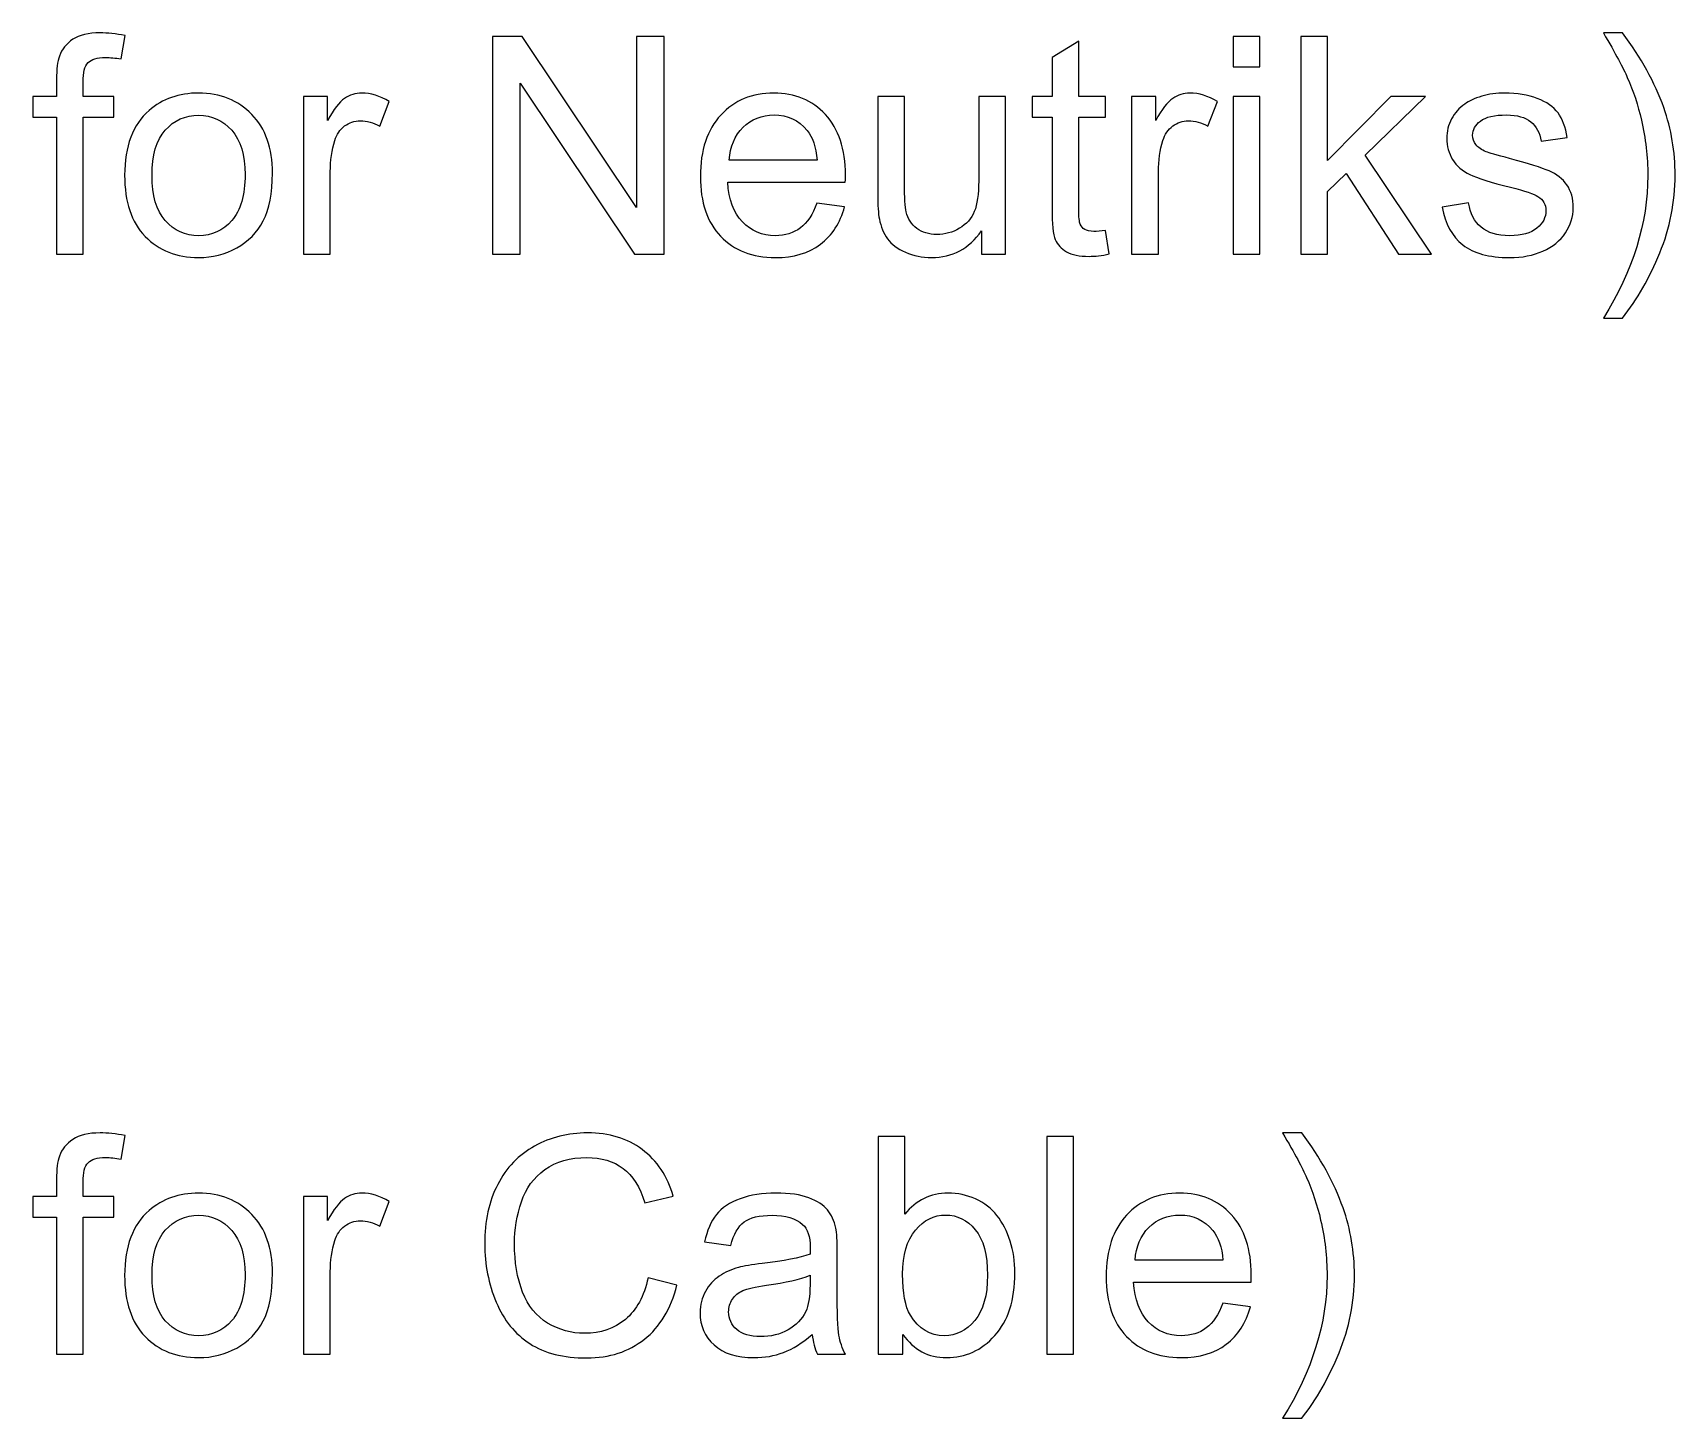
# Model space of a CAD drawing. Header units: centimetres. Extents: x 16 to 194, y -201 to 17.
# Drawn here: x 79.87 to 93.58, y -15.71 to -4.14 of the extents above; entities that cross this region are included whole.
import ezdxf

# ---------------------------------------------------------------- set-up
doc = ezdxf.new("R2010")
doc.units = ezdxf.units.CM
doc.header["$MEASUREMENT"] = 0
doc.layers.add('Layer 1', color=7, linetype='Continuous')

msp = doc.modelspace()

# ---------------------------------------------------------------- linework, layer by layer
at = {"layer": 'Layer 1', "color": 250}
for points, knots in [([(80.06413, -5.9916), (80.06413, -5.9916), (80.06413, -4.84606), (80.06413, -4.84606), (80.06413, -4.84606), (79.86601, -4.84606), (79.86601, -4.84606), (79.86601, -4.84606), (79.86601, -4.67334), (79.86601, -4.67334), (79.86601, -4.67334), (80.06413, -4.67334), (80.06413, -4.67334), (80.06413, -4.67334), (80.06413, -4.53364), (80.06413, -4.53364), (80.06413, -4.44516), (80.07175, -4.37955), (80.08741, -4.33679), (80.109, -4.27922), (80.14626, -4.23223), (80.20044, -4.19624), (80.25421, -4.16026), (80.32998, -4.14248), (80.42735, -4.14248), (80.49043, -4.14248), (80.55985, -4.1501), (80.63605, -4.16492), (80.63605, -4.16492), (80.60261, -4.3605), (80.60261, -4.3605), (80.55604, -4.35245), (80.51244, -4.34822), (80.47095, -4.34822), (80.40322, -4.34822), (80.35538, -4.36261), (80.32702, -4.3914), (80.29908, -4.42019), (80.28511, -4.47395), (80.28511, -4.55269), (80.28511, -4.55269), (80.28511, -4.67334), (80.28511, -4.67334), (80.28511, -4.67334), (80.54165, -4.67334), (80.54165, -4.67334), (80.54165, -4.67334), (80.54165, -4.84606), (80.54165, -4.84606), (80.54165, -4.84606), (80.28765, -4.84606), (80.28765, -4.84606), (80.28765, -4.84606), (80.28765, -5.9916), (80.28765, -5.9916), (80.28765, -5.9916), (80.06413, -5.9916), (80.06413, -5.9916)], [0, 0, 0, 0, 0.05263158, 0.05263158, 0.05263158, 0.10526316, 0.10526316, 0.10526316, 0.15789474, 0.15789474, 0.15789474, 0.21052632, 0.21052632, 0.21052632, 0.26315789, 0.26315789, 0.26315789, 0.31578947, 0.31578947, 0.31578947, 0.36842105, 0.36842105, 0.36842105, 0.42105263, 0.42105263, 0.42105263, 0.47368421, 0.47368421, 0.47368421, 0.52631579, 0.52631579, 0.52631579, 0.57894737, 0.57894737, 0.57894737, 0.63157895, 0.63157895, 0.63157895, 0.68421053, 0.68421053, 0.68421053, 0.73684211, 0.73684211, 0.73684211, 0.78947368, 0.78947368, 0.78947368, 0.84210526, 0.84210526, 0.84210526, 0.89473684, 0.89473684, 0.89473684, 0.94736842, 0.94736842, 0.94736842, 1, 1, 1, 1]), ([(83.70607, -5.9916), (83.70607, -5.9916), (83.70607, -4.17296), (83.70607, -4.17296), (83.70607, -4.17296), (83.9533, -4.17296), (83.9533, -4.17296), (83.9533, -4.17296), (84.90749, -5.60044), (84.90749, -5.60044), (84.90749, -5.60044), (84.90749, -4.17296), (84.90749, -4.17296), (84.90749, -4.17296), (85.13863, -4.17296), (85.13863, -4.17296), (85.13863, -4.17296), (85.13863, -5.9916), (85.13863, -5.9916), (85.13863, -5.9916), (84.8914, -5.9916), (84.8914, -5.9916), (84.8914, -5.9916), (83.93721, -4.56412), (83.93721, -4.56412), (83.93721, -4.56412), (83.93721, -5.9916), (83.93721, -5.9916), (83.93721, -5.9916), (83.70607, -5.9916), (83.70607, -5.9916)], [0, 0, 0, 0, 0.1, 0.1, 0.1, 0.2, 0.2, 0.2, 0.3, 0.3, 0.3, 0.4, 0.4, 0.4, 0.5, 0.5, 0.5, 0.6, 0.6, 0.6, 0.7, 0.7, 0.7, 0.8, 0.8, 0.8, 0.9, 0.9, 0.9, 1, 1, 1, 1]), ([(88.82543, -5.79221), (88.82543, -5.79221), (88.85591, -5.98948), (88.85591, -5.98948), (88.79326, -6.00261), (88.73695, -6.00938), (88.68785, -6.00938), (88.60699, -6.00938), (88.54434, -5.99668), (88.49946, -5.97086), (88.45501, -5.94503), (88.42369, -5.91159), (88.40548, -5.86968), (88.38728, -5.82777), (88.37839, -5.73972), (88.37839, -5.60552), (88.37839, -5.60552), (88.37839, -4.84606), (88.37839, -4.84606), (88.37839, -4.84606), (88.21329, -4.84606), (88.21329, -4.84606), (88.21329, -4.84606), (88.21329, -4.67334), (88.21329, -4.67334), (88.21329, -4.67334), (88.37839, -4.67334), (88.37839, -4.67334), (88.37839, -4.67334), (88.37839, -4.34737), (88.37839, -4.34737), (88.37839, -4.34737), (88.60191, -4.21318), (88.60191, -4.21318), (88.60191, -4.21318), (88.60191, -4.67334), (88.60191, -4.67334), (88.60191, -4.67334), (88.82543, -4.67334), (88.82543, -4.67334), (88.82543, -4.67334), (88.82543, -4.84606), (88.82543, -4.84606), (88.82543, -4.84606), (88.60191, -4.84606), (88.60191, -4.84606), (88.60191, -4.84606), (88.60191, -5.61822), (88.60191, -5.61822), (88.60191, -5.68214), (88.60572, -5.72321), (88.61376, -5.74141), (88.62138, -5.75961), (88.63408, -5.77401), (88.65186, -5.78501), (88.66964, -5.7956), (88.69504, -5.8011), (88.72806, -5.8011), (88.75262, -5.8011), (88.78521, -5.79814), (88.82543, -5.79221)], [0, 0, 0, 0, 0.05, 0.05, 0.05, 0.1, 0.1, 0.1, 0.15, 0.15, 0.15, 0.2, 0.2, 0.2, 0.25, 0.25, 0.25, 0.3, 0.3, 0.3, 0.35, 0.35, 0.35, 0.4, 0.4, 0.4, 0.45, 0.45, 0.45, 0.5, 0.5, 0.5, 0.55, 0.55, 0.55, 0.6, 0.6, 0.6, 0.65, 0.65, 0.65, 0.7, 0.7, 0.7, 0.75, 0.75, 0.75, 0.8, 0.8, 0.8, 0.85, 0.85, 0.85, 0.9, 0.9, 0.9, 0.95, 0.95, 0.95, 1, 1, 1, 1]), ([(89.89181, -4.42696), (89.89181, -4.42696), (89.89181, -4.17296), (89.89181, -4.17296), (89.89181, -4.17296), (90.11533, -4.17296), (90.11533, -4.17296), (90.11533, -4.17296), (90.11533, -4.42696), (90.11533, -4.42696), (90.11533, -4.42696), (89.89181, -4.42696), (89.89181, -4.42696)], [0, 0, 0, 0, 0.25, 0.25, 0.25, 0.5, 0.5, 0.5, 0.75, 0.75, 0.75, 1, 1, 1, 1]), ([(90.45696, -5.9916), (90.45696, -5.9916), (90.45696, -4.17296), (90.45696, -4.17296), (90.45696, -4.17296), (90.68048, -4.17296), (90.68048, -4.17296), (90.68048, -4.17296), (90.68048, -5.20886), (90.68048, -5.20886), (90.68048, -5.20886), (91.2088, -4.67334), (91.2088, -4.67334), (91.2088, -4.67334), (91.49751, -4.67334), (91.49751, -4.67334), (91.49751, -4.67334), (90.99459, -5.16314), (90.99459, -5.16314), (90.99459, -5.16314), (91.54831, -5.9916), (91.54831, -5.9916), (91.54831, -5.9916), (91.27314, -5.9916), (91.27314, -5.9916), (91.27314, -5.9916), (90.83542, -5.31808), (90.83542, -5.31808), (90.83542, -5.31808), (90.68048, -5.46878), (90.68048, -5.46878), (90.68048, -5.46878), (90.68048, -5.9916), (90.68048, -5.9916), (90.68048, -5.9916), (90.45696, -5.9916), (90.45696, -5.9916)], [0, 0, 0, 0, 0.08333333, 0.08333333, 0.08333333, 0.16666667, 0.16666667, 0.16666667, 0.25, 0.25, 0.25, 0.33333333, 0.33333333, 0.33333333, 0.41666667, 0.41666667, 0.41666667, 0.5, 0.5, 0.5, 0.58333333, 0.58333333, 0.58333333, 0.66666667, 0.66666667, 0.66666667, 0.75, 0.75, 0.75, 0.83333333, 0.83333333, 0.83333333, 0.91666667, 0.91666667, 0.91666667, 1, 1, 1, 1]), ([(93.14343, -6.525), (93.14343, -6.525), (92.98341, -6.525), (92.98341, -6.525), (93.23064, -6.12834), (93.35425, -5.73125), (93.35425, -5.33374), (93.35425, -5.17838), (93.33647, -5.02428), (93.30091, -4.87146), (93.27297, -4.74742), (93.2336, -4.62847), (93.18322, -4.51417), (93.15105, -4.44008), (93.08416, -4.31605), (92.98341, -4.14248), (92.98341, -4.14248), (93.14343, -4.14248), (93.14343, -4.14248), (93.29837, -4.34991), (93.41309, -4.55819), (93.4876, -4.76732), (93.5511, -4.94724), (93.58285, -5.13562), (93.58285, -5.33247), (93.58285, -5.55557), (93.54009, -5.77147), (93.45458, -5.97975), (93.36949, -6.18803), (93.26577, -6.36964), (93.14343, -6.525)], [0, 0, 0, 0, 0.1, 0.1, 0.1, 0.2, 0.2, 0.2, 0.3, 0.3, 0.3, 0.4, 0.4, 0.4, 0.5, 0.5, 0.5, 0.6, 0.6, 0.6, 0.7, 0.7, 0.7, 0.8, 0.8, 0.8, 0.9, 0.9, 0.9, 1, 1, 1, 1]), ([(80.63267, -5.33247), (80.63267, -5.08905), (80.7004, -4.90871), (80.83629, -4.79145), (80.94932, -4.69408), (81.08775, -4.6454), (81.25074, -4.6454), (81.4315, -4.6454), (81.57967, -4.70467), (81.69481, -4.8232), (81.80954, -4.94131), (81.86711, -5.10514), (81.86711, -5.31384), (81.86711, -5.48318), (81.84171, -5.6161), (81.79091, -5.71305), (81.74011, -5.80999), (81.66603, -5.88534), (81.56866, -5.93911), (81.47172, -5.99287), (81.36546, -6.01954), (81.25074, -6.01954), (81.06616, -6.01954), (80.91715, -5.9607), (80.80327, -5.84259), (80.6894, -5.72448), (80.63267, -5.5543), (80.63267, -5.33247)], [0, 0, 0, 0, 0.11111111, 0.11111111, 0.11111111, 0.22222222, 0.22222222, 0.22222222, 0.33333333, 0.33333333, 0.33333333, 0.44444444, 0.44444444, 0.44444444, 0.55555556, 0.55555556, 0.55555556, 0.66666667, 0.66666667, 0.66666667, 0.77777778, 0.77777778, 0.77777778, 0.88888889, 0.88888889, 0.88888889, 1, 1, 1, 1]), ([(82.12661, -5.9916), (82.12661, -5.9916), (82.12661, -4.67334), (82.12661, -4.67334), (82.12661, -4.67334), (82.32727, -4.67334), (82.32727, -4.67334), (82.32727, -4.67334), (82.32727, -4.87527), (82.32727, -4.87527), (82.37849, -4.78171), (82.42591, -4.71991), (82.46951, -4.69027), (82.51311, -4.66022), (82.56095, -4.6454), (82.61302, -4.6454), (82.68837, -4.6454), (82.765, -4.66911), (82.84289, -4.7161), (82.84289, -4.7161), (82.7633, -4.92226), (82.7633, -4.92226), (82.70912, -4.89178), (82.65493, -4.87654), (82.60074, -4.87654), (82.55206, -4.87654), (82.50846, -4.89136), (82.46993, -4.92057), (82.43141, -4.94978), (82.40389, -4.99042), (82.38738, -5.04249), (82.36241, -5.12165), (82.35013, -5.20843), (82.35013, -5.30284), (82.35013, -5.30284), (82.35013, -5.9916), (82.35013, -5.9916), (82.35013, -5.9916), (82.12661, -5.9916), (82.12661, -5.9916)], [0, 0, 0, 0, 0.07692308, 0.07692308, 0.07692308, 0.15384615, 0.15384615, 0.15384615, 0.23076923, 0.23076923, 0.23076923, 0.30769231, 0.30769231, 0.30769231, 0.38461538, 0.38461538, 0.38461538, 0.46153846, 0.46153846, 0.46153846, 0.53846154, 0.53846154, 0.53846154, 0.61538462, 0.61538462, 0.61538462, 0.69230769, 0.69230769, 0.69230769, 0.76923077, 0.76923077, 0.76923077, 0.84615385, 0.84615385, 0.84615385, 0.92307692, 0.92307692, 0.92307692, 1, 1, 1, 1]), ([(86.41413, -5.56488), (86.41413, -5.56488), (86.64527, -5.59536), (86.64527, -5.59536), (86.60929, -5.72956), (86.54198, -5.83412), (86.44376, -5.9082), (86.34555, -5.98229), (86.22024, -6.01954), (86.06742, -6.01954), (85.87523, -6.01954), (85.72283, -5.96027), (85.61022, -5.84174), (85.49761, -5.72363), (85.44131, -5.55726), (85.44131, -5.34348), (85.44131, -5.1225), (85.49804, -4.95062), (85.61191, -4.8287), (85.72579, -4.70636), (85.87353, -4.6454), (86.05514, -4.6454), (86.23083, -4.6454), (86.37434, -4.70509), (86.48567, -4.82489), (86.59701, -4.9447), (86.65289, -5.11318), (86.65289, -5.33035), (86.65289, -5.34348), (86.65247, -5.36337), (86.65162, -5.38962), (86.65162, -5.38962), (85.66991, -5.38962), (85.66991, -5.38962), (85.67838, -5.53398), (85.71902, -5.64489), (85.79268, -5.72151), (85.86591, -5.79814), (85.95778, -5.83666), (86.06742, -5.83666), (86.14912, -5.83666), (86.21897, -5.81507), (86.27655, -5.77189), (86.33454, -5.72871), (86.38026, -5.65971), (86.41413, -5.56488)], [0, 0, 0, 0, 0.06666667, 0.06666667, 0.06666667, 0.13333333, 0.13333333, 0.13333333, 0.2, 0.2, 0.2, 0.26666667, 0.26666667, 0.26666667, 0.33333333, 0.33333333, 0.33333333, 0.4, 0.4, 0.4, 0.46666667, 0.46666667, 0.46666667, 0.53333333, 0.53333333, 0.53333333, 0.6, 0.6, 0.6, 0.66666667, 0.66666667, 0.66666667, 0.73333333, 0.73333333, 0.73333333, 0.8, 0.8, 0.8, 0.86666667, 0.86666667, 0.86666667, 0.93333333, 0.93333333, 0.93333333, 1, 1, 1, 1]), ([(89.04345, -5.9916), (89.04345, -5.9916), (89.04345, -4.67334), (89.04345, -4.67334), (89.04345, -4.67334), (89.24411, -4.67334), (89.24411, -4.67334), (89.24411, -4.67334), (89.24411, -4.87527), (89.24411, -4.87527), (89.29533, -4.78171), (89.34275, -4.71991), (89.38635, -4.69027), (89.42995, -4.66022), (89.47779, -4.6454), (89.52986, -4.6454), (89.60521, -4.6454), (89.68184, -4.66911), (89.75973, -4.7161), (89.75973, -4.7161), (89.68014, -4.92226), (89.68014, -4.92226), (89.62596, -4.89178), (89.57177, -4.87654), (89.51758, -4.87654), (89.4689, -4.87654), (89.4253, -4.89136), (89.38677, -4.92057), (89.34825, -4.94978), (89.32073, -4.99042), (89.30422, -5.04249), (89.27925, -5.12165), (89.26697, -5.20843), (89.26697, -5.30284), (89.26697, -5.30284), (89.26697, -5.9916), (89.26697, -5.9916), (89.26697, -5.9916), (89.04345, -5.9916), (89.04345, -5.9916)], [0, 0, 0, 0, 0.07692308, 0.07692308, 0.07692308, 0.15384615, 0.15384615, 0.15384615, 0.23076923, 0.23076923, 0.23076923, 0.30769231, 0.30769231, 0.30769231, 0.38461538, 0.38461538, 0.38461538, 0.46153846, 0.46153846, 0.46153846, 0.53846154, 0.53846154, 0.53846154, 0.61538462, 0.61538462, 0.61538462, 0.69230769, 0.69230769, 0.69230769, 0.76923077, 0.76923077, 0.76923077, 0.84615385, 0.84615385, 0.84615385, 0.92307692, 0.92307692, 0.92307692, 1, 1, 1, 1]), ([(91.63721, -5.5979), (91.63721, -5.5979), (91.85819, -5.56234), (91.85819, -5.56234), (91.87047, -5.65082), (91.90518, -5.71855), (91.96191, -5.76596), (92.01863, -5.81295), (92.09822, -5.83666), (92.19982, -5.83666), (92.30269, -5.83666), (92.37889, -5.81592), (92.42884, -5.77401), (92.47837, -5.73252), (92.50335, -5.68341), (92.50335, -5.62711), (92.50335, -5.57673), (92.48091, -5.53694), (92.43646, -5.50815), (92.40514, -5.48826), (92.32894, -5.46328), (92.20786, -5.43238), (92.04446, -5.39131), (91.93143, -5.35575), (91.86793, -5.3257), (91.80485, -5.29522), (91.75701, -5.25373), (91.72442, -5.20039), (91.69182, -5.14747), (91.67531, -5.08863), (91.67531, -5.02428), (91.67531, -4.96544), (91.68886, -4.91125), (91.71553, -4.8613), (91.74262, -4.81135), (91.77903, -4.76986), (91.82517, -4.73684), (91.85988, -4.71144), (91.9073, -4.68985), (91.96699, -4.67207), (92.0271, -4.65429), (92.09102, -4.6454), (92.1596, -4.6454), (92.2629, -4.6454), (92.35349, -4.66022), (92.43138, -4.69027), (92.5097, -4.71991), (92.56727, -4.76055), (92.60453, -4.81135), (92.64136, -4.86257), (92.66718, -4.93073), (92.68115, -5.01624), (92.68115, -5.01624), (92.46271, -5.04672), (92.46271, -5.04672), (92.45297, -4.97814), (92.42419, -4.92438), (92.37677, -4.88585), (92.32936, -4.84733), (92.26247, -4.82828), (92.17569, -4.82828), (92.07367, -4.82828), (92.00043, -4.84521), (91.95683, -4.87908), (91.91322, -4.91295), (91.89121, -4.95274), (91.89121, -4.99804), (91.89121, -5.02682), (91.9001, -5.05307), (91.9183, -5.07635), (91.93651, -5.10006), (91.96487, -5.11996), (92.00382, -5.13562), (92.02625, -5.14409), (92.09145, -5.16314), (92.20067, -5.19277), (92.35815, -5.23468), (92.46821, -5.26939), (92.53087, -5.29606), (92.59352, -5.32273), (92.64263, -5.3621), (92.67819, -5.4129), (92.71417, -5.46413), (92.73195, -5.52763), (92.73195, -5.60383), (92.73195, -5.67791), (92.71036, -5.74776), (92.66676, -5.81338), (92.62315, -5.87899), (92.5605, -5.92979), (92.4788, -5.96578), (92.39667, -6.00176), (92.30396, -6.01954), (92.20067, -6.01954), (92.02964, -6.01954), (91.89883, -5.98398), (91.80908, -5.91328), (91.71934, -5.84216), (91.66219, -5.73718), (91.63721, -5.5979)], [0, 0, 0, 0, 0.03030303, 0.03030303, 0.03030303, 0.06060606, 0.06060606, 0.06060606, 0.09090909, 0.09090909, 0.09090909, 0.12121212, 0.12121212, 0.12121212, 0.15151515, 0.15151515, 0.15151515, 0.18181818, 0.18181818, 0.18181818, 0.21212121, 0.21212121, 0.21212121, 0.24242424, 0.24242424, 0.24242424, 0.27272727, 0.27272727, 0.27272727, 0.3030303, 0.3030303, 0.3030303, 0.33333333, 0.33333333, 0.33333333, 0.36363636, 0.36363636, 0.36363636, 0.39393939, 0.39393939, 0.39393939, 0.42424242, 0.42424242, 0.42424242, 0.45454545, 0.45454545, 0.45454545, 0.48484848, 0.48484848, 0.48484848, 0.51515152, 0.51515152, 0.51515152, 0.54545455, 0.54545455, 0.54545455, 0.57575758, 0.57575758, 0.57575758, 0.60606061, 0.60606061, 0.60606061, 0.63636364, 0.63636364, 0.63636364, 0.66666667, 0.66666667, 0.66666667, 0.6969697, 0.6969697, 0.6969697, 0.72727273, 0.72727273, 0.72727273, 0.75757576, 0.75757576, 0.75757576, 0.78787879, 0.78787879, 0.78787879, 0.81818182, 0.81818182, 0.81818182, 0.84848485, 0.84848485, 0.84848485, 0.87878788, 0.87878788, 0.87878788, 0.90909091, 0.90909091, 0.90909091, 0.93939394, 0.93939394, 0.93939394, 0.96969697, 0.96969697, 0.96969697, 1, 1, 1, 1]), ([(87.78869, -5.9916), (87.78869, -5.9916), (87.78869, -5.7956), (87.78869, -5.7956), (87.68624, -5.94503), (87.54739, -6.01954), (87.37171, -6.01954), (87.29424, -6.01954), (87.22185, -6.00472), (87.15454, -5.97509), (87.08723, -5.94503), (87.03727, -5.90778), (87.00468, -5.86291), (86.97208, -5.81761), (86.94922, -5.76258), (86.9361, -5.69738), (86.92721, -5.65336), (86.92255, -5.58393), (86.92255, -5.4891), (86.92255, -5.4891), (86.92255, -4.67334), (86.92255, -4.67334), (86.92255, -4.67334), (87.14607, -4.67334), (87.14607, -4.67334), (87.14607, -4.67334), (87.14607, -5.40274), (87.14607, -5.40274), (87.14607, -5.51916), (87.15073, -5.5979), (87.15962, -5.63812), (87.17359, -5.69696), (87.20322, -5.74268), (87.24894, -5.77612), (87.29424, -5.80957), (87.35012, -5.8265), (87.417, -5.8265), (87.48389, -5.8265), (87.54654, -5.80957), (87.60496, -5.77528), (87.66338, -5.74099), (87.70487, -5.694), (87.72942, -5.63515), (87.75355, -5.57631), (87.76583, -5.49037), (87.76583, -5.37819), (87.76583, -5.37819), (87.76583, -4.67334), (87.76583, -4.67334), (87.76583, -4.67334), (87.98935, -4.67334), (87.98935, -4.67334), (87.98935, -4.67334), (87.98935, -5.9916), (87.98935, -5.9916), (87.98935, -5.9916), (87.78869, -5.9916), (87.78869, -5.9916)], [0, 0, 0, 0, 0.05263158, 0.05263158, 0.05263158, 0.10526316, 0.10526316, 0.10526316, 0.15789474, 0.15789474, 0.15789474, 0.21052632, 0.21052632, 0.21052632, 0.26315789, 0.26315789, 0.26315789, 0.31578947, 0.31578947, 0.31578947, 0.36842105, 0.36842105, 0.36842105, 0.42105263, 0.42105263, 0.42105263, 0.47368421, 0.47368421, 0.47368421, 0.52631579, 0.52631579, 0.52631579, 0.57894737, 0.57894737, 0.57894737, 0.63157895, 0.63157895, 0.63157895, 0.68421053, 0.68421053, 0.68421053, 0.73684211, 0.73684211, 0.73684211, 0.78947368, 0.78947368, 0.78947368, 0.84210526, 0.84210526, 0.84210526, 0.89473684, 0.89473684, 0.89473684, 0.94736842, 0.94736842, 0.94736842, 1, 1, 1, 1]), ([(89.89181, -5.9916), (89.89181, -5.9916), (89.89181, -4.67334), (89.89181, -4.67334), (89.89181, -4.67334), (90.11533, -4.67334), (90.11533, -4.67334), (90.11533, -4.67334), (90.11533, -5.9916), (90.11533, -5.9916), (90.11533, -5.9916), (89.89181, -5.9916), (89.89181, -5.9916)], [0, 0, 0, 0, 0.25, 0.25, 0.25, 0.5, 0.5, 0.5, 0.75, 0.75, 0.75, 1, 1, 1, 1]), ([(80.86127, -5.33289), (80.86127, -5.50138), (80.8981, -5.62753), (80.97176, -5.71093), (81.04584, -5.79475), (81.13855, -5.83666), (81.25074, -5.83666), (81.36165, -5.83666), (81.45394, -5.79475), (81.52802, -5.71051), (81.60168, -5.62626), (81.63851, -5.49799), (81.63851, -5.3257), (81.63851, -5.16314), (81.60126, -5.03995), (81.52717, -4.95655), (81.45309, -4.87273), (81.3608, -4.83082), (81.25074, -4.83082), (81.13855, -4.83082), (81.04584, -4.87231), (80.97176, -4.9557), (80.8981, -5.0391), (80.86127, -5.16483), (80.86127, -5.33289)], [0, 0, 0, 0, 0.125, 0.125, 0.125, 0.25, 0.25, 0.25, 0.375, 0.375, 0.375, 0.5, 0.5, 0.5, 0.625, 0.625, 0.625, 0.75, 0.75, 0.75, 0.875, 0.875, 0.875, 1, 1, 1, 1]), ([(85.68261, -5.20674), (85.68261, -5.20674), (86.41667, -5.20674), (86.41667, -5.20674), (86.40693, -5.09583), (86.37857, -5.01285), (86.33243, -4.9574), (86.26173, -4.87146), (86.16944, -4.82828), (86.05641, -4.82828), (85.95397, -4.82828), (85.86803, -4.86257), (85.79818, -4.93115), (85.72875, -4.99973), (85.69023, -5.09159), (85.68261, -5.20674)], [0, 0, 0, 0, 0.2, 0.2, 0.2, 0.4, 0.4, 0.4, 0.6, 0.6, 0.6, 0.8, 0.8, 0.8, 1, 1, 1, 1]), ([(80.06413, -15.1801), (80.06413, -15.1801), (80.06413, -14.03456), (80.06413, -14.03456), (80.06413, -14.03456), (79.86601, -14.03456), (79.86601, -14.03456), (79.86601, -14.03456), (79.86601, -13.86184), (79.86601, -13.86184), (79.86601, -13.86184), (80.06413, -13.86184), (80.06413, -13.86184), (80.06413, -13.86184), (80.06413, -13.72214), (80.06413, -13.72214), (80.06413, -13.63366), (80.07175, -13.56805), (80.08741, -13.52529), (80.109, -13.46772), (80.14626, -13.42073), (80.20044, -13.38474), (80.25421, -13.34876), (80.32998, -13.33098), (80.42735, -13.33098), (80.49043, -13.33098), (80.55985, -13.3386), (80.63605, -13.35342), (80.63605, -13.35342), (80.60261, -13.549), (80.60261, -13.549), (80.55604, -13.54095), (80.51244, -13.53672), (80.47095, -13.53672), (80.40322, -13.53672), (80.35538, -13.55111), (80.32702, -13.5799), (80.29908, -13.60869), (80.28511, -13.66245), (80.28511, -13.74119), (80.28511, -13.74119), (80.28511, -13.86184), (80.28511, -13.86184), (80.28511, -13.86184), (80.54165, -13.86184), (80.54165, -13.86184), (80.54165, -13.86184), (80.54165, -14.03456), (80.54165, -14.03456), (80.54165, -14.03456), (80.28765, -14.03456), (80.28765, -14.03456), (80.28765, -14.03456), (80.28765, -15.1801), (80.28765, -15.1801), (80.28765, -15.1801), (80.06413, -15.1801), (80.06413, -15.1801)], [0, 0, 0, 0, 0.05263158, 0.05263158, 0.05263158, 0.10526316, 0.10526316, 0.10526316, 0.15789474, 0.15789474, 0.15789474, 0.21052632, 0.21052632, 0.21052632, 0.26315789, 0.26315789, 0.26315789, 0.31578947, 0.31578947, 0.31578947, 0.36842105, 0.36842105, 0.36842105, 0.42105263, 0.42105263, 0.42105263, 0.47368421, 0.47368421, 0.47368421, 0.52631579, 0.52631579, 0.52631579, 0.57894737, 0.57894737, 0.57894737, 0.63157895, 0.63157895, 0.63157895, 0.68421053, 0.68421053, 0.68421053, 0.73684211, 0.73684211, 0.73684211, 0.78947368, 0.78947368, 0.78947368, 0.84210526, 0.84210526, 0.84210526, 0.89473684, 0.89473684, 0.89473684, 0.94736842, 0.94736842, 0.94736842, 1, 1, 1, 1]), ([(85.00401, -14.54214), (85.00401, -14.54214), (85.24531, -14.6031), (85.24531, -14.6031), (85.19493, -14.80079), (85.10434, -14.95108), (84.97353, -15.05479), (84.84272, -15.15851), (84.6827, -15.21058), (84.49347, -15.21058), (84.29789, -15.21058), (84.13872, -15.17079), (84.01595, -15.09078), (83.89318, -15.01119), (83.80005, -14.89562), (83.73613, -14.74449), (83.6722, -14.59294), (83.64003, -14.4308), (83.64003, -14.25723), (83.64003, -14.068), (83.67601, -13.9029), (83.7484, -13.76193), (83.82079, -13.62096), (83.92366, -13.51386), (84.05701, -13.44062), (84.19036, -13.36739), (84.33726, -13.33098), (84.49728, -13.33098), (84.67931, -13.33098), (84.83214, -13.37712), (84.95575, -13.46983), (85.07979, -13.56254), (85.16615, -13.69251), (85.21483, -13.86015), (85.21483, -13.86015), (84.97861, -13.91603), (84.97861, -13.91603), (84.9367, -13.78395), (84.87532, -13.68743), (84.79531, -13.62731), (84.7153, -13.56678), (84.61454, -13.53672), (84.49305, -13.53672), (84.35377, -13.53672), (84.23693, -13.57016), (84.14337, -13.63705), (84.04982, -13.70394), (83.98378, -13.79411), (83.9461, -13.90671), (83.908, -14.01974), (83.88895, -14.13616), (83.88895, -14.25596), (83.88895, -14.41048), (83.91139, -14.54552), (83.95626, -14.66067), (84.00113, -14.77624), (84.07098, -14.86218), (84.16581, -14.91933), (84.26064, -14.97648), (84.36308, -15.00484), (84.47357, -15.00484), (84.60819, -15.00484), (84.72165, -14.96589), (84.81478, -14.88842), (84.90791, -14.81053), (84.97099, -14.69538), (85.00401, -14.54214)], [0, 0, 0, 0, 0.04545455, 0.04545455, 0.04545455, 0.09090909, 0.09090909, 0.09090909, 0.13636364, 0.13636364, 0.13636364, 0.18181818, 0.18181818, 0.18181818, 0.22727273, 0.22727273, 0.22727273, 0.27272727, 0.27272727, 0.27272727, 0.31818182, 0.31818182, 0.31818182, 0.36363636, 0.36363636, 0.36363636, 0.40909091, 0.40909091, 0.40909091, 0.45454545, 0.45454545, 0.45454545, 0.5, 0.5, 0.5, 0.54545455, 0.54545455, 0.54545455, 0.59090909, 0.59090909, 0.59090909, 0.63636364, 0.63636364, 0.63636364, 0.68181818, 0.68181818, 0.68181818, 0.72727273, 0.72727273, 0.72727273, 0.77272727, 0.77272727, 0.77272727, 0.81818182, 0.81818182, 0.81818182, 0.86363636, 0.86363636, 0.86363636, 0.90909091, 0.90909091, 0.90909091, 0.95454545, 0.95454545, 0.95454545, 1, 1, 1, 1]), ([(87.13337, -15.1801), (87.13337, -15.1801), (86.92509, -15.1801), (86.92509, -15.1801), (86.92509, -15.1801), (86.92509, -13.36146), (86.92509, -13.36146), (86.92509, -13.36146), (87.14861, -13.36146), (87.14861, -13.36146), (87.14861, -13.36146), (87.14861, -14.01043), (87.14861, -14.01043), (87.24301, -13.89274), (87.36324, -13.8339), (87.50971, -13.8339), (87.59057, -13.8339), (87.66762, -13.84999), (87.74001, -13.88258), (87.8124, -13.91518), (87.87166, -13.96132), (87.91865, -14.02017), (87.96522, -14.07943), (88.00205, -14.15055), (88.0283, -14.23395), (88.05497, -14.31692), (88.06809, -14.40625), (88.06809, -14.50107), (88.06809, -14.72629), (88.01221, -14.9007), (87.90087, -15.02347), (87.78911, -15.14666), (87.65534, -15.20804), (87.49913, -15.20804), (87.34377, -15.20804), (87.22185, -15.14327), (87.13337, -15.01415), (87.13337, -15.01415), (87.13337, -15.1801), (87.13337, -15.1801)], [0, 0, 0, 0, 0.07692308, 0.07692308, 0.07692308, 0.15384615, 0.15384615, 0.15384615, 0.23076923, 0.23076923, 0.23076923, 0.30769231, 0.30769231, 0.30769231, 0.38461538, 0.38461538, 0.38461538, 0.46153846, 0.46153846, 0.46153846, 0.53846154, 0.53846154, 0.53846154, 0.61538462, 0.61538462, 0.61538462, 0.69230769, 0.69230769, 0.69230769, 0.76923077, 0.76923077, 0.76923077, 0.84615385, 0.84615385, 0.84615385, 0.92307692, 0.92307692, 0.92307692, 1, 1, 1, 1]), ([(88.33521, -15.1801), (88.33521, -15.1801), (88.33521, -13.36146), (88.33521, -13.36146), (88.33521, -13.36146), (88.55873, -13.36146), (88.55873, -13.36146), (88.55873, -13.36146), (88.55873, -15.1801), (88.55873, -15.1801), (88.55873, -15.1801), (88.33521, -15.1801), (88.33521, -15.1801)], [0, 0, 0, 0, 0.25, 0.25, 0.25, 0.5, 0.5, 0.5, 0.75, 0.75, 0.75, 1, 1, 1, 1]), ([(90.46457, -15.7135), (90.46457, -15.7135), (90.30455, -15.7135), (90.30455, -15.7135), (90.55178, -15.31684), (90.67539, -14.91975), (90.67539, -14.52224), (90.67539, -14.36688), (90.65761, -14.21278), (90.62205, -14.05996), (90.59411, -13.93592), (90.55474, -13.81697), (90.50436, -13.70267), (90.47219, -13.62858), (90.4053, -13.50455), (90.30455, -13.33098), (90.30455, -13.33098), (90.46457, -13.33098), (90.46457, -13.33098), (90.61951, -13.53841), (90.73423, -13.74669), (90.80874, -13.95582), (90.87224, -14.13574), (90.90399, -14.32412), (90.90399, -14.52097), (90.90399, -14.74407), (90.86123, -14.95997), (90.77572, -15.16825), (90.69063, -15.37653), (90.58691, -15.55814), (90.46457, -15.7135)], [0, 0, 0, 0, 0.1, 0.1, 0.1, 0.2, 0.2, 0.2, 0.3, 0.3, 0.3, 0.4, 0.4, 0.4, 0.5, 0.5, 0.5, 0.6, 0.6, 0.6, 0.7, 0.7, 0.7, 0.8, 0.8, 0.8, 0.9, 0.9, 0.9, 1, 1, 1, 1]), ([(80.63267, -14.52097), (80.63267, -14.27755), (80.7004, -14.09721), (80.83629, -13.97995), (80.94932, -13.88258), (81.08775, -13.8339), (81.25074, -13.8339), (81.4315, -13.8339), (81.57967, -13.89317), (81.69481, -14.0117), (81.80954, -14.12981), (81.86711, -14.29364), (81.86711, -14.50234), (81.86711, -14.67168), (81.84171, -14.8046), (81.79091, -14.90155), (81.74011, -14.99849), (81.66603, -15.07384), (81.56866, -15.12761), (81.47172, -15.18137), (81.36546, -15.20804), (81.25074, -15.20804), (81.06616, -15.20804), (80.91715, -15.1492), (80.80327, -15.03109), (80.6894, -14.91298), (80.63267, -14.7428), (80.63267, -14.52097)], [0, 0, 0, 0, 0.11111111, 0.11111111, 0.11111111, 0.22222222, 0.22222222, 0.22222222, 0.33333333, 0.33333333, 0.33333333, 0.44444444, 0.44444444, 0.44444444, 0.55555556, 0.55555556, 0.55555556, 0.66666667, 0.66666667, 0.66666667, 0.77777778, 0.77777778, 0.77777778, 0.88888889, 0.88888889, 0.88888889, 1, 1, 1, 1]), ([(82.12661, -15.1801), (82.12661, -15.1801), (82.12661, -13.86184), (82.12661, -13.86184), (82.12661, -13.86184), (82.32727, -13.86184), (82.32727, -13.86184), (82.32727, -13.86184), (82.32727, -14.06377), (82.32727, -14.06377), (82.37849, -13.97021), (82.42591, -13.90841), (82.46951, -13.87877), (82.51311, -13.84872), (82.56095, -13.8339), (82.61302, -13.8339), (82.68837, -13.8339), (82.765, -13.85761), (82.84289, -13.9046), (82.84289, -13.9046), (82.7633, -14.11076), (82.7633, -14.11076), (82.70912, -14.08028), (82.65493, -14.06504), (82.60074, -14.06504), (82.55206, -14.06504), (82.50846, -14.07986), (82.46993, -14.10907), (82.43141, -14.13828), (82.40389, -14.17892), (82.38738, -14.23099), (82.36241, -14.31015), (82.35013, -14.39693), (82.35013, -14.49134), (82.35013, -14.49134), (82.35013, -15.1801), (82.35013, -15.1801), (82.35013, -15.1801), (82.12661, -15.1801), (82.12661, -15.1801)], [0, 0, 0, 0, 0.07692308, 0.07692308, 0.07692308, 0.15384615, 0.15384615, 0.15384615, 0.23076923, 0.23076923, 0.23076923, 0.30769231, 0.30769231, 0.30769231, 0.38461538, 0.38461538, 0.38461538, 0.46153846, 0.46153846, 0.46153846, 0.53846154, 0.53846154, 0.53846154, 0.61538462, 0.61538462, 0.61538462, 0.69230769, 0.69230769, 0.69230769, 0.76923077, 0.76923077, 0.76923077, 0.84615385, 0.84615385, 0.84615385, 0.92307692, 0.92307692, 0.92307692, 1, 1, 1, 1]), ([(86.37603, -15.015), (86.29306, -15.0857), (86.21305, -15.13523), (86.13642, -15.16444), (86.0598, -15.19365), (85.97767, -15.20804), (85.88962, -15.20804), (85.74484, -15.20804), (85.6335, -15.1729), (85.55561, -15.10221), (85.47772, -15.03193), (85.43877, -14.94176), (85.43877, -14.83212), (85.43877, -14.76777), (85.45359, -14.70893), (85.4828, -14.65559), (85.51243, -14.60225), (85.55095, -14.55992), (85.59837, -14.52774), (85.6462, -14.49557), (85.69954, -14.47102), (85.75923, -14.45451), (85.80326, -14.44308), (85.86972, -14.43207), (85.9582, -14.42106), (86.13854, -14.3999), (86.27189, -14.37407), (86.35698, -14.34444), (86.35783, -14.31396), (86.35825, -14.29449), (86.35825, -14.28644), (86.35825, -14.19585), (86.33708, -14.13193), (86.29475, -14.09467), (86.2376, -14.0443), (86.15251, -14.01932), (86.0399, -14.01932), (85.93449, -14.01932), (85.8566, -14.03795), (85.80665, -14.07478), (85.75627, -14.11161), (85.71944, -14.1768), (85.69531, -14.27078), (85.69531, -14.27078), (85.47687, -14.2403), (85.47687, -14.2403), (85.49677, -14.14674), (85.52936, -14.07097), (85.57508, -14.01339), (85.6208, -13.95582), (85.68684, -13.91179), (85.7732, -13.88047), (85.85914, -13.84956), (85.95947, -13.8339), (86.07292, -13.8339), (86.18553, -13.8339), (86.27739, -13.84702), (86.34809, -13.87369), (86.41836, -13.90036), (86.47043, -13.93338), (86.50345, -13.9736), (86.53647, -14.01382), (86.55976, -14.06462), (86.5733, -14.126), (86.5805, -14.1641), (86.58431, -14.23268), (86.58431, -14.33132), (86.58431, -14.33132), (86.58431, -14.62765), (86.58431, -14.62765), (86.58431, -14.83466), (86.58897, -14.96547), (86.59828, -15.02093), (86.60717, -15.07638), (86.6258, -15.1293), (86.65289, -15.1801), (86.65289, -15.1801), (86.41921, -15.1801), (86.41921, -15.1801), (86.39677, -15.13311), (86.38238, -15.07808), (86.37603, -15.015)], [0, 0, 0, 0, 0.03703704, 0.03703704, 0.03703704, 0.07407407, 0.07407407, 0.07407407, 0.11111111, 0.11111111, 0.11111111, 0.14814815, 0.14814815, 0.14814815, 0.18518519, 0.18518519, 0.18518519, 0.22222222, 0.22222222, 0.22222222, 0.25925926, 0.25925926, 0.25925926, 0.2962963, 0.2962963, 0.2962963, 0.33333333, 0.33333333, 0.33333333, 0.37037037, 0.37037037, 0.37037037, 0.40740741, 0.40740741, 0.40740741, 0.44444444, 0.44444444, 0.44444444, 0.48148148, 0.48148148, 0.48148148, 0.51851852, 0.51851852, 0.51851852, 0.55555556, 0.55555556, 0.55555556, 0.59259259, 0.59259259, 0.59259259, 0.62962963, 0.62962963, 0.62962963, 0.66666667, 0.66666667, 0.66666667, 0.7037037, 0.7037037, 0.7037037, 0.74074074, 0.74074074, 0.74074074, 0.77777778, 0.77777778, 0.77777778, 0.81481481, 0.81481481, 0.81481481, 0.85185185, 0.85185185, 0.85185185, 0.88888889, 0.88888889, 0.88888889, 0.92592593, 0.92592593, 0.92592593, 0.96296296, 0.96296296, 0.96296296, 1, 1, 1, 1]), ([(89.80375, -14.75338), (89.80375, -14.75338), (90.03489, -14.78386), (90.03489, -14.78386), (89.99891, -14.91806), (89.9316, -15.02262), (89.83338, -15.0967), (89.73517, -15.17079), (89.60986, -15.20804), (89.45704, -15.20804), (89.26485, -15.20804), (89.11245, -15.14877), (88.99984, -15.03024), (88.88723, -14.91213), (88.83093, -14.74576), (88.83093, -14.53198), (88.83093, -14.311), (88.88766, -14.13912), (89.00153, -14.0172), (89.11541, -13.89486), (89.26315, -13.8339), (89.44476, -13.8339), (89.62045, -13.8339), (89.76396, -13.89359), (89.87529, -14.01339), (89.98663, -14.1332), (90.04251, -14.30168), (90.04251, -14.51885), (90.04251, -14.53198), (90.04209, -14.55187), (90.04124, -14.57812), (90.04124, -14.57812), (89.05953, -14.57812), (89.05953, -14.57812), (89.068, -14.72248), (89.10864, -14.83339), (89.1823, -14.91001), (89.25553, -14.98664), (89.3474, -15.02516), (89.45704, -15.02516), (89.53874, -15.02516), (89.60859, -15.00357), (89.66617, -14.96039), (89.72416, -14.91721), (89.76988, -14.84821), (89.80375, -14.75338)], [0, 0, 0, 0, 0.06666667, 0.06666667, 0.06666667, 0.13333333, 0.13333333, 0.13333333, 0.2, 0.2, 0.2, 0.26666667, 0.26666667, 0.26666667, 0.33333333, 0.33333333, 0.33333333, 0.4, 0.4, 0.4, 0.46666667, 0.46666667, 0.46666667, 0.53333333, 0.53333333, 0.53333333, 0.6, 0.6, 0.6, 0.66666667, 0.66666667, 0.66666667, 0.73333333, 0.73333333, 0.73333333, 0.8, 0.8, 0.8, 0.86666667, 0.86666667, 0.86666667, 0.93333333, 0.93333333, 0.93333333, 1, 1, 1, 1]), ([(80.86127, -14.52139), (80.86127, -14.68988), (80.8981, -14.81603), (80.97176, -14.89943), (81.04584, -14.98325), (81.13855, -15.02516), (81.25074, -15.02516), (81.36165, -15.02516), (81.45394, -14.98325), (81.52802, -14.89901), (81.60168, -14.81476), (81.63851, -14.68649), (81.63851, -14.5142), (81.63851, -14.35164), (81.60126, -14.22845), (81.52717, -14.14505), (81.45309, -14.06123), (81.3608, -14.01932), (81.25074, -14.01932), (81.13855, -14.01932), (81.04584, -14.06081), (80.97176, -14.1442), (80.8981, -14.2276), (80.86127, -14.35333), (80.86127, -14.52139)], [0, 0, 0, 0, 0.125, 0.125, 0.125, 0.25, 0.25, 0.25, 0.375, 0.375, 0.375, 0.5, 0.5, 0.5, 0.625, 0.625, 0.625, 0.75, 0.75, 0.75, 0.875, 0.875, 0.875, 1, 1, 1, 1]), ([(87.13083, -14.51123), (87.13083, -14.66871), (87.15242, -14.78259), (87.19518, -14.85286), (87.26545, -14.96759), (87.36028, -15.02516), (87.48008, -15.02516), (87.57787, -15.02516), (87.66211, -14.98283), (87.73281, -14.89816), (87.80393, -14.81349), (87.83949, -14.68734), (87.83949, -14.5197), (87.83949, -14.34783), (87.80562, -14.22125), (87.73747, -14.13955), (87.66931, -14.05784), (87.58676, -14.01678), (87.49024, -14.01678), (87.39245, -14.01678), (87.30821, -14.05911), (87.23751, -14.14378), (87.16639, -14.22845), (87.13083, -14.35079), (87.13083, -14.51123)], [0, 0, 0, 0, 0.125, 0.125, 0.125, 0.25, 0.25, 0.25, 0.375, 0.375, 0.375, 0.5, 0.5, 0.5, 0.625, 0.625, 0.625, 0.75, 0.75, 0.75, 0.875, 0.875, 0.875, 1, 1, 1, 1]), ([(89.07223, -14.39524), (89.07223, -14.39524), (89.80629, -14.39524), (89.80629, -14.39524), (89.79655, -14.28433), (89.76819, -14.20135), (89.72205, -14.1459), (89.65135, -14.05996), (89.55906, -14.01678), (89.44603, -14.01678), (89.34359, -14.01678), (89.25765, -14.05107), (89.1878, -14.11965), (89.11837, -14.18823), (89.07985, -14.28009), (89.07223, -14.39524)], [0, 0, 0, 0, 0.2, 0.2, 0.2, 0.4, 0.4, 0.4, 0.6, 0.6, 0.6, 0.8, 0.8, 0.8, 1, 1, 1, 1]), ([(86.35825, -14.5197), (86.27697, -14.55272), (86.15505, -14.58066), (85.99249, -14.60352), (85.9002, -14.61664), (85.83501, -14.63146), (85.79691, -14.64797), (85.75881, -14.66448), (85.7296, -14.68861), (85.70886, -14.71994), (85.68811, -14.75169), (85.67753, -14.78682), (85.67753, -14.82577), (85.67753, -14.88461), (85.69997, -14.93414), (85.74526, -14.97351), (85.79056, -15.01288), (85.8566, -15.03278), (85.94338, -15.03278), (86.02932, -15.03278), (86.10594, -15.01415), (86.17325, -14.97648), (86.24014, -14.93922), (86.28967, -14.888), (86.321, -14.82323), (86.34513, -14.77285), (86.35698, -14.69877), (86.35698, -14.60098), (86.35698, -14.60098), (86.35825, -14.5197), (86.35825, -14.5197)], [0, 0, 0, 0, 0.1, 0.1, 0.1, 0.2, 0.2, 0.2, 0.3, 0.3, 0.3, 0.4, 0.4, 0.4, 0.5, 0.5, 0.5, 0.6, 0.6, 0.6, 0.7, 0.7, 0.7, 0.8, 0.8, 0.8, 0.9, 0.9, 0.9, 1, 1, 1, 1])]:
    msp.add_open_spline(points, degree=3, knots=knots, dxfattribs=at)

doc.saveas('drawing.dxf')
